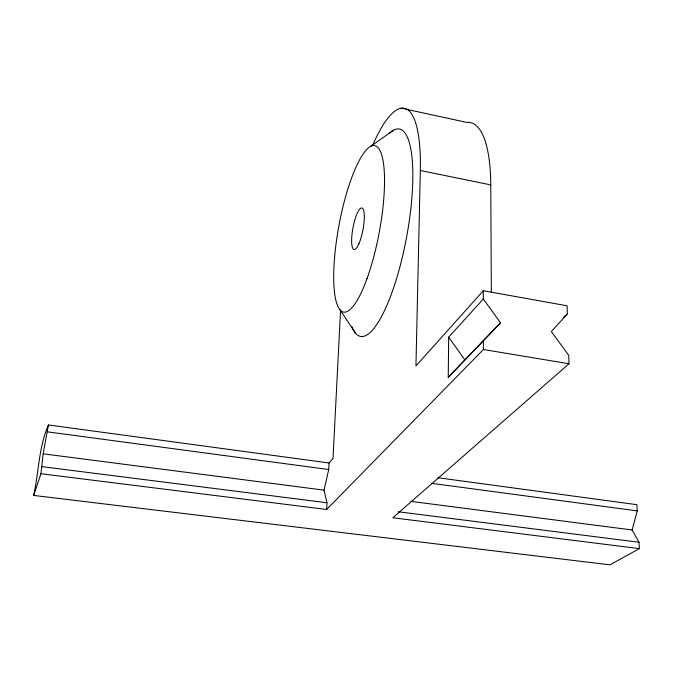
<?xml version="1.0" encoding="UTF-8"?>
<svg xmlns="http://www.w3.org/2000/svg" width="673" height="673" viewBox="0 0 673 673"><rect width="100%" height="100%" fill="white"/><g stroke="black" fill="none" stroke-linecap="round" stroke-linejoin="round"><path stroke-width="1.01" d="M483.307 298.98L500.552 322.788L448.243 377.326L448.664 337.198L483.307 298.98L483.29 290.736L567.07 305.786L567.339 313.912L551.355 331.57L568.727 355.319L569.013 363.748L392.83 517.764L639.35 548.613L638.997 542.253L632.115 529.979L637.255 510.883L636.919 504.691L437.93 477.729M372.733 145.057A126.751 32.464 -79.4 0 1 420.322 170.505L415.948 365.944L483.29 290.736M340.555 310.295L333.009 458.565L329.055 462.982L328.718 469.535L324.024 490.137L326.985 502.748L326.632 509.478L40.944 473.733L33.65 495.429L609.974 564.84L639.35 548.613M40.944 473.733L43.181 453.812L48.414 424.966L329.055 462.982M33.65 495.429C38.899 471.908 38.622 447.377 48.414 424.966M448.243 377.326L500.552 322.788M326.632 509.478L483.416 349.523L483.399 340.967M563.545 317.513L567.339 313.912M370.545 146.403L393.554 130.192M42.029 466.658L326.985 502.748M398.239 511.766L638.997 542.253M43.181 453.812L324.024 490.137M411.085 501.393L632.115 529.979M47.362 431.83L328.718 469.535M431.41 483.298L637.255 510.883M483.416 349.523L569.013 363.748M420.322 170.505L490.768 184.89L491.332 291.981M401.201 108.16L466.683 122.393A124.875 37.831 -79.3 0 1 490.768 184.89M448.664 337.198L464.807 359.786M340.092 309.95L355.655 333.32M389.591 133.153A105.501 26.987 -79.4 0 1 405.937 240.614A105.501 26.987 -79.4 0 1 351.878 326.598M367.063 278.479A84.697 20.434 -79.4 0 0 376.03 146.041A84.697 20.434 -79.4 0 0 334.229 261.99A84.697 20.434 -79.4 0 0 367.063 278.479M358.869 243.862A21.141 5.09 -79.4 0 0 362.957 208.815A21.141 5.09 -79.4 0 0 352.088 233.565A21.141 5.09 -79.4 0 0 358.869 243.862"/></g></svg>
